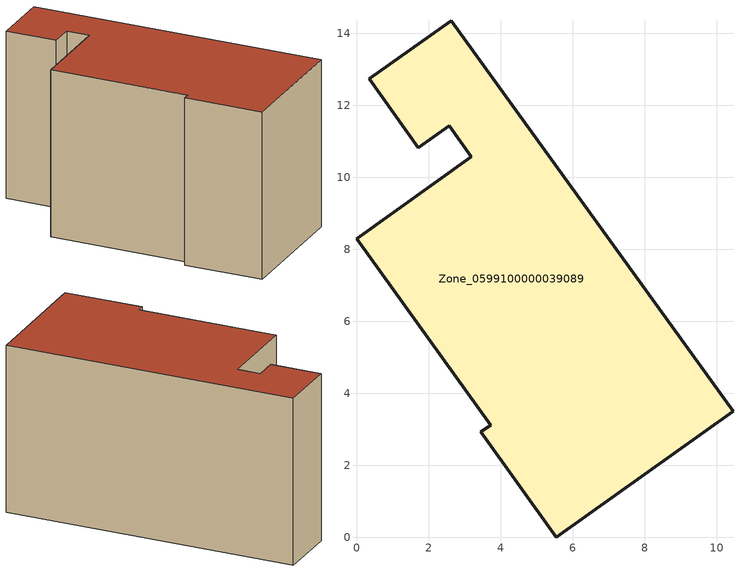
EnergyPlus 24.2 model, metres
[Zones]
Zone_0599100000039089
 floor ground (C_G): 10.45,3.51 5.55,0 3.45,2.93 3.72,3.12 0,8.3 3.19,10.57 2.57,11.43 1.72,10.82 0.35,12.73 2.63,14.35 z0
 wall outside (C_F): 2.63,14.35 0.35,12.73 1.72,10.82 2.57,11.43 3.19,10.57 0,8.3 3.72,3.12 3.45,2.93 5.55,0 10.45,3.51 2.63,14.35 z0:7.76
 roof outside (C_R): 10.45,3.51 2.63,14.35 0.35,12.73 1.72,10.82 2.57,11.43 3.19,10.57 0,8.3 3.72,3.12 3.45,2.93 5.55,0 z7.76
[BUILDING]
Pand.0599100000039089: North Axis=0; Terrain=City; Loads Convergence Tolerance Value=0.04; Temperature Convergence Tolerance Value=0.4; Solar Distribution=FullExterior; Maximum Number of Warmup Days=25; Minimum Number of Warmup Days=1
[Site:Location]
Rotterdam.The.Hague.AP_ZH_NLD Design_Conditions: Latitude=51.96; Longitude=4.45; Time Zone=1; Elevation=-4.5
[SITE:GROUNDTEMPERATURE:BUILDINGSURFACE]
18, 18, 18, 18, 18, 18, 18, 18, 18, 18, 18, 18
[MATERIAL] Thermal Absorptance=0.9; Solar Absorptance=0.7; Visible Absorptance=0.7
Name | Roughness | Thickness | Conductivity | Density | Specific Heat
G.TI.1975-1991 | MediumSmooth | 0.15 | 0.288461 | 540 | 1210
F.TI.1975-1991 | Rough | 0.3 | 0.230769 | 1920 | 840
R.TI.1975-1991 | MediumRough | 0.2 | 0.153846 | 1500 | 1000
[CONSTRUCTION]
C_G: G.TI.1975-1991
C_F: F.TI.1975-1991
C_R: R.TI.1975-1991
[ZONE]
Zone_0599100000039089: Type=1; Multiplier=1; Ceiling Height=Autocalculate; Volume=Autocalculate; Floor Area=autocalculate; Part of Total Floor Area=Yes
[ZONEINFILTRATION:DESIGNFLOWRATE]
Infil_Zone_0599100000039089: Zone or ZoneList or Space or SpaceList=Zone_0599100000039089; Schedule=AlwaysOn; Design Flow Rate Calculation Method=Flow/Area; Flow Rate per Floor Area=0.003; Constant Term Coefficient=1; Temperature Term Coefficient=0; Velocity Term Coefficient=0; Velocity Squared Term Coefficient=0
[HVACTEMPLATE:ZONE:IDEALLOADSAIRSYSTEM]
Zone_0599100000039089: Maximum Heating Supply Air Temperature=50; Minimum Cooling Supply Air Temperature=13; Maximum Heating Supply Air Humidity Ratio=0.0156; Minimum Cooling Supply Air Humidity Ratio=0.0077; Heating Limit=NoLimit; Cooling Limit=NoLimit; Dehumidification Control Type=ConstantSensibleHeatRatio; Cooling Sensible Heat Ratio=0.7; Dehumidification Setpoint=60; Humidification Control Type=None; Humidification Setpoint=30; Outdoor Air Method=None; Outdoor Air Flow Rate per Person=0.00944; Outdoor Air Flow Rate per Zone Floor Area=0; Outdoor Air Flow Rate per Zone=0; Demand Controlled Ventilation Type=None; Outdoor Air Economizer Type=NoEconomizer; Heat Recovery Type=None; Sensible Heat Recovery Effectiveness=0.7; Latent Heat Recovery Effectiveness=0.65
[ZONECONTROL:THERMOSTAT]
ThermostatControl_Zone_0599100000039089: Zone or ZoneList=Zone_0599100000039089; Control Type Schedule=DualSetpointControlType; Control 1=Thermostat_Zone_0599100000039089; Temperature Difference Between Cutout And Setpoint=0
[THERMOSTATSETPOINT:DUALSETPOINT]
Thermostat_Zone_0599100000039089: Heating Setpoint Temperature Schedule=HeatingSetpoint_Zone_0599100000039089; Cooling Setpoint Temperature Schedule=CoolingSetpoint_Zone_0599100000039089
[SCHEDULE:COMPACT]
HeatingSetpoint_Zone_0599100000039089: Through: 12/31, For: AllDays, Until: 24:00, 21
CoolingSetpoint_Zone_0599100000039089: Through: 12/31, For: AllDays, Until: 24:00, 24
DualSetpointControlType: Through: 12/31, For: AllDays, Until: 24:00, 4
AlwaysOn: Through: 12/31, For: AllDays, Until: 24:00, 1
